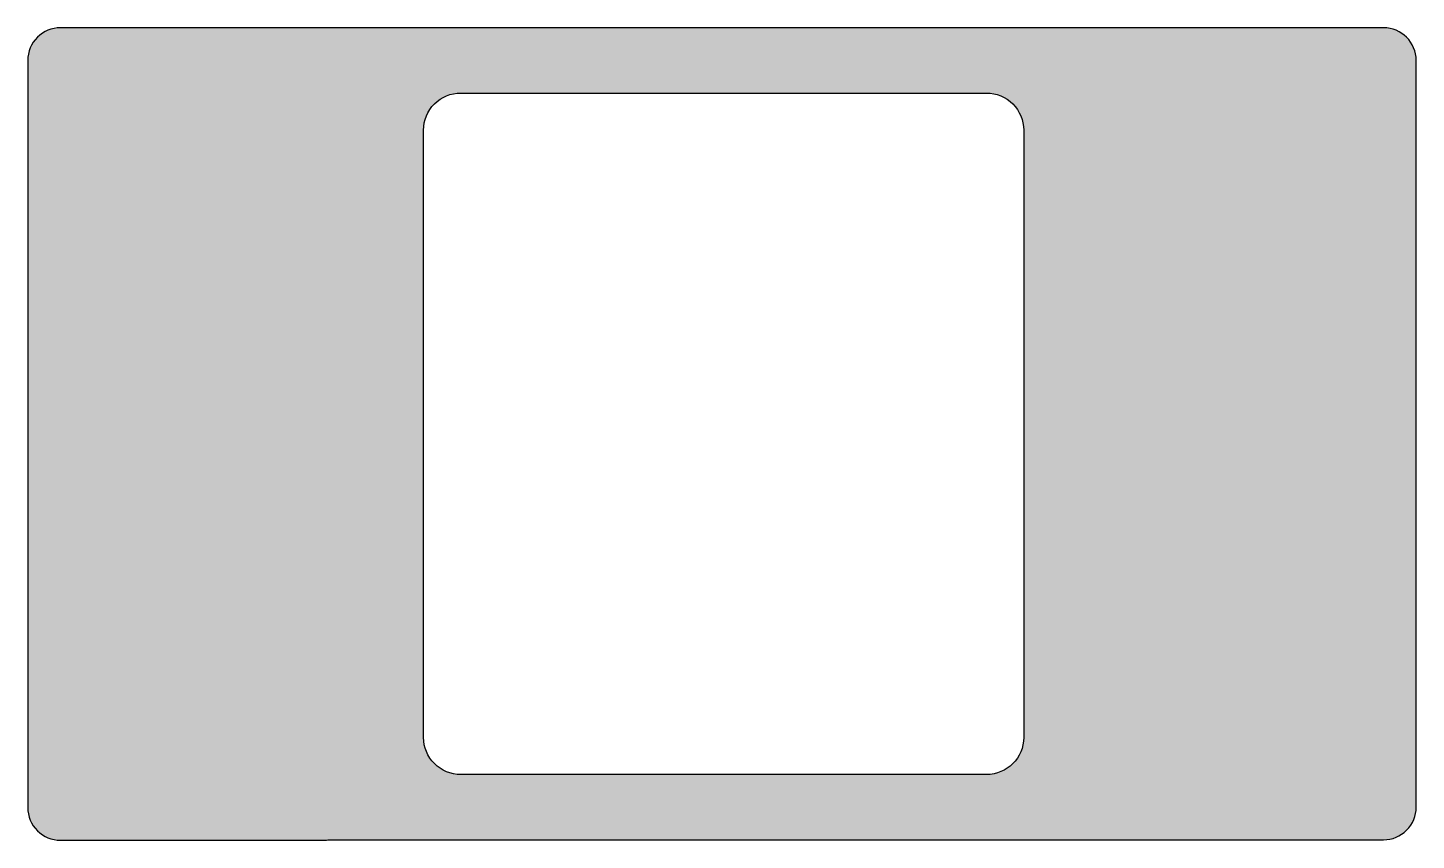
# Model space of a CAD drawing. Extents: x 0 to 6.69, y 0 to 3.92.
import ezdxf

# ---------------------------------------------------------------- set-up
doc = ezdxf.new("R2010")
doc.units = 0
doc.header["$MEASUREMENT"] = 0
doc.layers.get('0').update_dxf_attribs({"linetype": 'CONTINUOUS'})

msp = doc.modelspace()

# ---------------------------------------------------------------- hatches: boundary and pattern name
h = msp.add_hatch(color=7)
h.paths.add_polyline_path([(6.2754, 3.9187), (6.2747, 3.9187), (5.2698, 3.9187), (1.421, 3.9187), (0.4161, 3.9187), (0.4154, 3.9187), (0.1594, 3.9187, 0.414214), (0.0017, 3.761), (0.0017, 3.5056), (0.0017, 3.5043), (0.0017, 2.9983), (0.0017, 0.9221), (0.0017, 0.4183), (0.0017, 0.4169), (0.0017, 0.1594, 0.414214), (0.1594, 0.0017), (1.421, 0.0017, 0.041473), (1.4471, 0.0038), (5.2694, 0.0038), (5.2698, 0.0038), (6.2747, 0.0038), (6.5314, 0.0038, 0.414214), (6.6891, 0.1615), (6.6891, 0.4172), (6.6891, 0.4183), (6.6891, 0.9242), (6.6891, 2.9983), (6.6891, 3.5043), (6.6891, 3.5054), (6.6891, 3.761, 0.414213), (6.5314, 3.9187)])
h.paths.add_polyline_path([(2.0871, 0.3185, -0.414214), (1.9079, 0.4976), (1.9079, 3.4249, -0.414214), (2.0871, 3.6041), (4.6194, 3.6041, -0.414214), (4.7985, 3.4249), (4.7985, 0.4976, -0.414213), (4.6194, 0.3185)])

# ---------------------------------------------------------------- linework, layer by layer
at = {"color": 7, "linetype": 'CONTINUOUS'}
for points in [[(6.2754, 3.9187), (6.2747, 3.9187), (5.2698, 3.9187), (1.421, 3.9187), (0.4161, 3.9187), (0.4154, 3.9187), (0.1594, 3.9187, 0.414214), (0.0017, 3.761), (0.0017, 3.5056), (0.0017, 3.5043), (0.0017, 2.9983), (0.0017, 0.9221), (0.0017, 0.4183), (0.0017, 0.4169), (0.0017, 0.1594, 0.414214), (0.1594, 0.0017), (1.421, 0.0017, 0.041473), (1.4471, 0.0038), (5.2694, 0.0038), (5.2698, 0.0038), (6.2747, 0.0038), (6.5314, 0.0038, 0.414214), (6.6891, 0.1615), (6.6891, 0.4172), (6.6891, 0.4183), (6.6891, 0.9242), (6.6891, 2.9983), (6.6891, 3.5043), (6.6891, 3.5054), (6.6891, 3.761, 0.414213), (6.5314, 3.9187)], [(2.0871, 0.3185, -0.414214), (1.9079, 0.4976), (1.9079, 3.4249, -0.414214), (2.0871, 3.6041), (4.6194, 3.6041, -0.414214), (4.7985, 3.4249), (4.7985, 0.4976, -0.414213), (4.6194, 0.3185)]]:
    msp.add_lwpolyline(points, format="xyb", close=True, dxfattribs=at)

doc.saveas('drawing.dxf')
